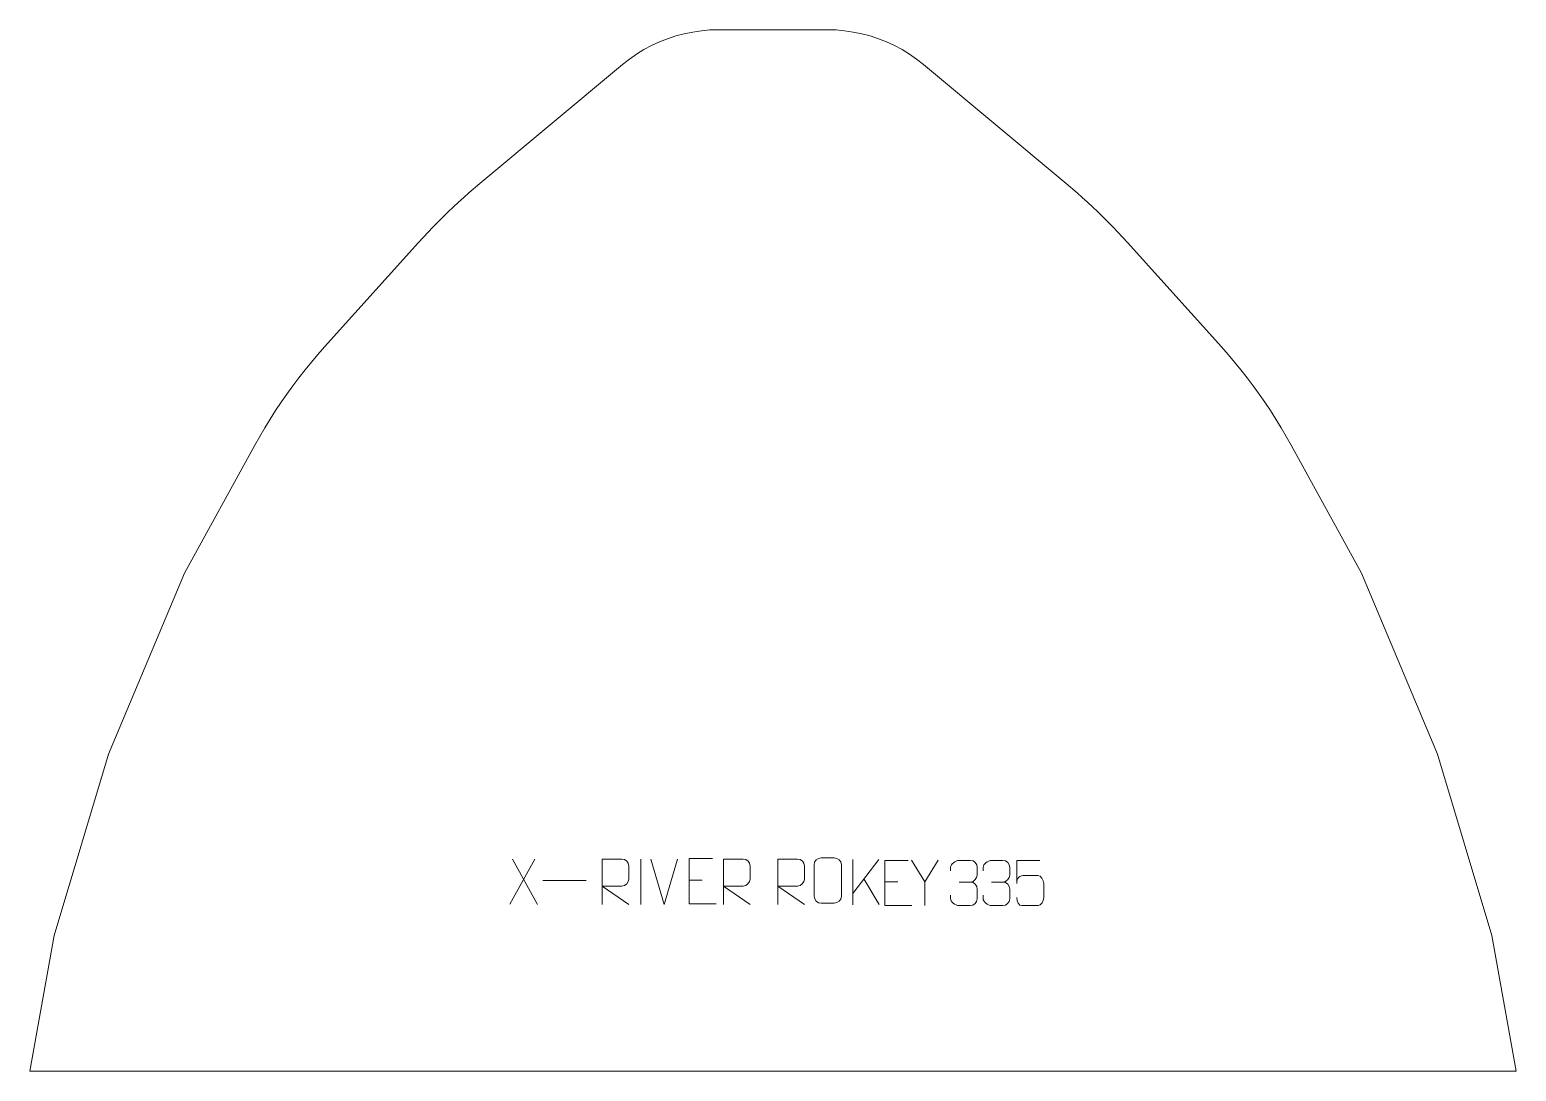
# Model space of a CAD drawing. Header units: millimetres. Extents: x -410 to 410, y 1002 to 1577.
import ezdxf

# ---------------------------------------------------------------- set-up
doc = ezdxf.new("R2010")
doc.units = ezdxf.units.MM
doc.header["$MEASUREMENT"] = 0
doc.layers.add('layer 1', color=7, linetype='Continuous')

msp = doc.modelspace()

# ---------------------------------------------------------------- linework, layer by layer
at = {"layer": 'layer 1', "color": 242, "lineweight": 9}
msp.add_open_spline([(-29.9989, 1577.499), (-29.9989, 1577.499), (29.9998, 1577.499), (29.9998, 1577.499), (29.9998, 1577.499), (29.9998, 1577.499), (34.7954, 1577.3595), (34.7954, 1577.3595), (34.7954, 1577.3595), (34.7954, 1577.3595), (39.5727, 1576.9435), (39.5727, 1576.9435), (39.5727, 1576.9435), (39.5727, 1576.9435), (44.3202, 1576.252), (44.3202, 1576.252), (44.3202, 1576.252), (44.3202, 1576.252), (49.0183, 1575.2873), (49.0183, 1575.2873), (49.0183, 1575.2873), (49.0183, 1575.2873), (53.6531, 1574.0509), (53.6531, 1574.0509), (53.6531, 1574.0509), (53.6531, 1574.0509), (58.2083, 1572.5487), (58.2083, 1572.5487), (58.2083, 1572.5487), (58.2083, 1572.5487), (62.6692, 1570.7874), (62.6692, 1570.7874), (62.6692, 1570.7874), (62.6692, 1570.7874), (67.0207, 1568.7692), (67.0207, 1568.7692), (67.0207, 1568.7692), (67.0207, 1568.7692), (71.2489, 1566.5022), (71.2489, 1566.5022), (71.2489, 1566.5022), (71.2489, 1566.5022), (75.3375, 1563.9962), (75.3375, 1563.9962), (75.3375, 1563.9962), (75.3375, 1563.9962), (79.2748, 1561.2562), (79.2748, 1561.2562), (79.2748, 1561.2562), (79.2748, 1561.2562), (83.047, 1558.293), (83.047, 1558.293), (83.047, 1558.293), (83.047, 1558.293), (161.974, 1492.5205), (161.974, 1492.5205), (161.974, 1492.5205), (161.974, 1492.5205), (167.9116, 1487.4506), (167.9116, 1487.4506), (167.9116, 1487.4506), (167.9116, 1487.4506), (170.8357, 1484.8621), (170.8357, 1484.8621), (170.8357, 1484.8621), (170.8357, 1484.8621), (173.727, 1482.2408), (173.727, 1482.2408), (173.727, 1482.2408), (173.727, 1482.2408), (176.5886, 1479.5833), (176.5886, 1479.5833), (176.5886, 1479.5833), (176.5886, 1479.5833), (179.4171, 1476.8931), (179.4171, 1476.8931), (179.4171, 1476.8931), (179.4171, 1476.8931), (182.214, 1474.1685), (182.214, 1474.1685), (182.214, 1474.1685), (182.214, 1474.1685), (184.9778, 1471.412), (184.9778, 1471.412), (184.9778, 1471.412), (184.9778, 1471.412), (187.7071, 1468.621), (187.7071, 1468.621), (187.7071, 1468.621), (187.7071, 1468.621), (190.405, 1465.7989), (190.405, 1465.7989), (190.405, 1465.7989), (190.405, 1465.7989), (195.6969, 1460.0579), (195.6969, 1460.0579), (195.6969, 1460.0579), (195.6969, 1460.0579), (247.6233, 1402.3623), (247.6233, 1402.3623), (247.6233, 1402.3623), (247.6233, 1402.3623), (251.2964, 1398.2001), (251.2964, 1398.2001), (251.2964, 1398.2001), (251.2964, 1398.2001), (254.89, 1393.9702), (254.89, 1393.9702), (254.89, 1393.9702), (254.89, 1393.9702), (258.4011, 1389.6714), (258.4011, 1389.6714), (258.4011, 1389.6714), (258.4011, 1389.6714), (261.8279, 1385.3067), (261.8279, 1385.3067), (261.8279, 1385.3067), (261.8279, 1385.3067), (265.1727, 1380.8773), (265.1727, 1380.8773), (265.1727, 1380.8773), (265.1727, 1380.8773), (268.4315, 1376.3834), (268.4315, 1376.3834), (268.4315, 1376.3834), (268.4315, 1376.3834), (271.6019, 1371.8281), (271.6019, 1371.8281), (271.6019, 1371.8281), (271.6019, 1371.8281), (274.6855, 1367.2142), (274.6855, 1367.2142), (274.6855, 1367.2142), (274.6855, 1367.2142), (277.6803, 1362.5403), (277.6803, 1362.5403), (277.6803, 1362.5403), (277.6803, 1362.5403), (280.5852, 1357.8123), (280.5852, 1357.8123), (280.5852, 1357.8123), (280.5852, 1357.8123), (283.3988, 1353.0274), (283.3988, 1353.0274), (283.3988, 1353.0274), (283.3988, 1353.0274), (286.1192, 1348.1897), (286.1192, 1348.1897), (286.1192, 1348.1897), (286.1192, 1348.1897), (325.0004, 1277.4988), (325.0004, 1277.4988), (325.0004, 1277.4988), (325.0004, 1277.4988), (366.9997, 1177.4994), (366.9997, 1177.4994), (366.9997, 1177.4994), (366.9997, 1177.4994), (396.9997, 1077.5), (396.9997, 1077.5), (396.9997, 1077.5), (396.9997, 1077.5), (410.4996, 1002.4995), (410.4996, 1002.4995), (410.4996, 1002.4995), (410.4996, 1002.4995), (-410.4999, 1002.4995), (-410.4999, 1002.4995), (-410.4999, 1002.4995), (-410.4999, 1002.4995), (-396.9987, 1077.5), (-396.9987, 1077.5), (-396.9987, 1077.5), (-396.9987, 1077.5), (-366.9987, 1177.4994), (-366.9987, 1177.4994), (-366.9987, 1177.4994), (-366.9987, 1177.4994), (-324.9994, 1277.4988), (-324.9994, 1277.4988), (-324.9994, 1277.4988), (-324.9994, 1277.4988), (-286.1195, 1348.1897), (-286.1195, 1348.1897), (-286.1195, 1348.1897), (-286.1195, 1348.1897), (-283.3978, 1353.0274), (-283.3978, 1353.0274), (-283.3978, 1353.0274), (-283.3978, 1353.0274), (-280.5843, 1357.8123), (-280.5843, 1357.8123), (-280.5843, 1357.8123), (-280.5843, 1357.8123), (-277.6793, 1362.5403), (-277.6793, 1362.5403), (-277.6793, 1362.5403), (-277.6793, 1362.5403), (-274.6846, 1367.2142), (-274.6846, 1367.2142), (-274.6846, 1367.2142), (-274.6846, 1367.2142), (-271.6009, 1371.8281), (-271.6009, 1371.8281), (-271.6009, 1371.8281), (-271.6009, 1371.8281), (-268.4306, 1376.3834), (-268.4306, 1376.3834), (-268.4306, 1376.3834), (-268.4306, 1376.3834), (-265.1717, 1380.8773), (-265.1717, 1380.8773), (-265.1717, 1380.8773), (-265.1717, 1380.8773), (-261.8286, 1385.3067), (-261.8286, 1385.3067), (-261.8286, 1385.3067), (-261.8286, 1385.3067), (-258.4001, 1389.6714), (-258.4001, 1389.6714), (-258.4001, 1389.6714), (-258.4001, 1389.6714), (-254.889, 1393.9702), (-254.889, 1393.9702), (-254.889, 1393.9702), (-254.889, 1393.9702), (-251.2971, 1398.2001), (-251.2971, 1398.2001), (-251.2971, 1398.2001), (-251.2971, 1398.2001), (-247.624, 1402.3623), (-247.624, 1402.3623), (-247.624, 1402.3623), (-247.624, 1402.3623), (-195.6959, 1460.0579), (-195.6959, 1460.0579), (-195.6959, 1460.0579), (-195.6959, 1460.0579), (-190.4053, 1465.7989), (-190.4053, 1465.7989), (-190.4053, 1465.7989), (-190.4053, 1465.7989), (-187.7074, 1468.621), (-187.7074, 1468.621), (-187.7074, 1468.621), (-187.7074, 1468.621), (-184.9768, 1471.412), (-184.9768, 1471.412), (-184.9768, 1471.412), (-184.9768, 1471.412), (-182.213, 1474.1685), (-182.213, 1474.1685), (-182.213, 1474.1685), (-182.213, 1474.1685), (-179.4161, 1476.8931), (-179.4161, 1476.8931), (-179.4161, 1476.8931), (-179.4161, 1476.8931), (-176.5877, 1479.5833), (-176.5877, 1479.5833), (-176.5877, 1479.5833), (-176.5877, 1479.5833), (-173.7278, 1482.2408), (-173.7278, 1482.2408), (-173.7278, 1482.2408), (-173.7278, 1482.2408), (-170.8347, 1484.8621), (-170.8347, 1484.8621), (-170.8347, 1484.8621), (-170.8347, 1484.8621), (-167.9119, 1487.4506), (-167.9119, 1487.4506), (-167.9119, 1487.4506), (-167.9119, 1487.4506), (-161.973, 1492.5205), (-161.973, 1492.5205), (-161.973, 1492.5205), (-161.973, 1492.5205), (-83.046, 1558.293), (-83.046, 1558.293), (-83.046, 1558.293), (-83.046, 1558.293), (-79.2738, 1561.2562), (-79.2738, 1561.2562), (-79.2738, 1561.2562), (-79.2738, 1561.2562), (-75.3365, 1563.9962), (-75.3365, 1563.9962), (-75.3365, 1563.9962), (-75.3365, 1563.9962), (-71.2479, 1566.5022), (-71.2479, 1566.5022), (-71.2479, 1566.5022), (-71.2479, 1566.5022), (-67.0197, 1568.7692), (-67.0197, 1568.7692), (-67.0197, 1568.7692), (-67.0197, 1568.7692), (-62.6682, 1570.7874), (-62.6682, 1570.7874), (-62.6682, 1570.7874), (-62.6682, 1570.7874), (-58.2074, 1572.5487), (-58.2074, 1572.5487), (-58.2074, 1572.5487), (-58.2074, 1572.5487), (-53.6521, 1574.0509), (-53.6521, 1574.0509), (-53.6521, 1574.0509), (-53.6521, 1574.0509), (-49.0173, 1575.2873), (-49.0173, 1575.2873), (-49.0173, 1575.2873), (-49.0173, 1575.2873), (-44.3192, 1576.252), (-44.3192, 1576.252), (-44.3192, 1576.252), (-44.3192, 1576.252), (-39.5734, 1576.9435), (-39.5734, 1576.9435), (-39.5734, 1576.9435), (-39.5734, 1576.9435), (-34.7944, 1577.3595), (-34.7944, 1577.3595), (-34.7944, 1577.3595), (-34.7944, 1577.3595), (-29.9989, 1577.499), (-29.9989, 1577.499)], degree=3, knots=[0, 0, 0, 0, 0.01204819, 0.01204819, 0.01204819, 0.01204819, 0.02409639, 0.02409639, 0.02409639, 0.02409639, 0.03614458, 0.03614458, 0.03614458, 0.03614458, 0.04819277, 0.04819277, 0.04819277, 0.04819277, 0.06024096, 0.06024096, 0.06024096, 0.06024096, 0.07228916, 0.07228916, 0.07228916, 0.07228916, 0.08433735, 0.08433735, 0.08433735, 0.08433735, 0.09638554, 0.09638554, 0.09638554, 0.09638554, 0.10843373, 0.10843373, 0.10843373, 0.10843373, 0.12048193, 0.12048193, 0.12048193, 0.12048193, 0.13253012, 0.13253012, 0.13253012, 0.13253012, 0.14457831, 0.14457831, 0.14457831, 0.14457831, 0.15662651, 0.15662651, 0.15662651, 0.15662651, 0.1686747, 0.1686747, 0.1686747, 0.1686747, 0.18072289, 0.18072289, 0.18072289, 0.18072289, 0.19277108, 0.19277108, 0.19277108, 0.19277108, 0.20481928, 0.20481928, 0.20481928, 0.20481928, 0.21686747, 0.21686747, 0.21686747, 0.21686747, 0.22891566, 0.22891566, 0.22891566, 0.22891566, 0.24096386, 0.24096386, 0.24096386, 0.24096386, 0.25301205, 0.25301205, 0.25301205, 0.25301205, 0.26506024, 0.26506024, 0.26506024, 0.26506024, 0.27710843, 0.27710843, 0.27710843, 0.27710843, 0.28915663, 0.28915663, 0.28915663, 0.28915663, 0.30120482, 0.30120482, 0.30120482, 0.30120482, 0.31325301, 0.31325301, 0.31325301, 0.31325301, 0.3253012, 0.3253012, 0.3253012, 0.3253012, 0.3373494, 0.3373494, 0.3373494, 0.3373494, 0.34939759, 0.34939759, 0.34939759, 0.34939759, 0.36144578, 0.36144578, 0.36144578, 0.36144578, 0.37349398, 0.37349398, 0.37349398, 0.37349398, 0.38554217, 0.38554217, 0.38554217, 0.38554217, 0.39759036, 0.39759036, 0.39759036, 0.39759036, 0.40963855, 0.40963855, 0.40963855, 0.40963855, 0.42168675, 0.42168675, 0.42168675, 0.42168675, 0.43373494, 0.43373494, 0.43373494, 0.43373494, 0.44578313, 0.44578313, 0.44578313, 0.44578313, 0.45783133, 0.45783133, 0.45783133, 0.45783133, 0.46987952, 0.46987952, 0.46987952, 0.46987952, 0.48192771, 0.48192771, 0.48192771, 0.48192771, 0.4939759, 0.4939759, 0.4939759, 0.4939759, 0.5060241, 0.5060241, 0.5060241, 0.5060241, 0.51807229, 0.51807229, 0.51807229, 0.51807229, 0.53012048, 0.53012048, 0.53012048, 0.53012048, 0.54216867, 0.54216867, 0.54216867, 0.54216867, 0.55421687, 0.55421687, 0.55421687, 0.55421687, 0.56626506, 0.56626506, 0.56626506, 0.56626506, 0.57831325, 0.57831325, 0.57831325, 0.57831325, 0.59036145, 0.59036145, 0.59036145, 0.59036145, 0.60240964, 0.60240964, 0.60240964, 0.60240964, 0.61445783, 0.61445783, 0.61445783, 0.61445783, 0.62650602, 0.62650602, 0.62650602, 0.62650602, 0.63855422, 0.63855422, 0.63855422, 0.63855422, 0.65060241, 0.65060241, 0.65060241, 0.65060241, 0.6626506, 0.6626506, 0.6626506, 0.6626506, 0.6746988, 0.6746988, 0.6746988, 0.6746988, 0.68674699, 0.68674699, 0.68674699, 0.68674699, 0.69879518, 0.69879518, 0.69879518, 0.69879518, 0.71084337, 0.71084337, 0.71084337, 0.71084337, 0.72289157, 0.72289157, 0.72289157, 0.72289157, 0.73493976, 0.73493976, 0.73493976, 0.73493976, 0.74698795, 0.74698795, 0.74698795, 0.74698795, 0.75903614, 0.75903614, 0.75903614, 0.75903614, 0.77108434, 0.77108434, 0.77108434, 0.77108434, 0.78313253, 0.78313253, 0.78313253, 0.78313253, 0.79518072, 0.79518072, 0.79518072, 0.79518072, 0.80722892, 0.80722892, 0.80722892, 0.80722892, 0.81927711, 0.81927711, 0.81927711, 0.81927711, 0.8313253, 0.8313253, 0.8313253, 0.8313253, 0.84337349, 0.84337349, 0.84337349, 0.84337349, 0.85542169, 0.85542169, 0.85542169, 0.85542169, 0.86746988, 0.86746988, 0.86746988, 0.86746988, 0.87951807, 0.87951807, 0.87951807, 0.87951807, 0.89156627, 0.89156627, 0.89156627, 0.89156627, 0.90361446, 0.90361446, 0.90361446, 0.90361446, 0.91566265, 0.91566265, 0.91566265, 0.91566265, 0.92771084, 0.92771084, 0.92771084, 0.92771084, 0.93975904, 0.93975904, 0.93975904, 0.93975904, 0.95180723, 0.95180723, 0.95180723, 0.95180723, 0.96385542, 0.96385542, 0.96385542, 0.96385542, 0.97590361, 0.97590361, 0.97590361, 0.97590361, 1, 1, 1, 1], dxfattribs=at)
at = {"layer": 'layer 1', "color": 250, "lineweight": 9}
for points in [[(-131.5697, 1119.6073), (-131.5697, 1119.6073), (-145.3103, 1094.7115), (-145.3103, 1094.7115)], [(-143.8557, 1119.6073), (-143.8557, 1119.6073), (-130.1151, 1094.6538), (-130.1151, 1094.6538)], [(-72.9853, 1119.6176), (-72.9853, 1119.6176), (-72.9853, 1094.6435), (-72.9853, 1094.6435)], [(-60.1088, 1094.5763), (-60.1088, 1094.5763), (-67.4306, 1119.5299), (-67.4306, 1119.5299)], [(-52.7869, 1119.5299), (-52.7869, 1119.5299), (-60.1087, 1094.5763), (-60.1087, 1094.5763)], [(44.0142, 1119.3411), (44.0142, 1119.3411), (44.0142, 1094.3875), (44.0142, 1094.3875)], [(58.3904, 1119.3411), (58.3904, 1119.3411), (44.0142, 1100.7014), (44.0142, 1100.7014)], [(83.8247, 1107.0531), (83.8247, 1107.0531), (76.5038, 1118.9518), (76.5038, 1118.9518)], [(58.7157, 1094.4833), (58.7157, 1094.4833), (50.2452, 1108.7969), (50.2452, 1108.7969)], [(-127.1311, 1107.7587), (-127.1311, 1107.7587), (-103.1531, 1107.7587), (-103.1531, 1107.7587)], [(-46.2768, 1108.0531), (-46.2768, 1108.0531), (-39.1087, 1108.0531), (-39.1087, 1108.0531)], [(61.8399, 1107.0531), (61.8399, 1107.0531), (69.008, 1107.0531), (69.008, 1107.0531)], [(102.7669, 1106.9592), (102.7669, 1106.9592), (108.9633, 1106.9592), (108.9633, 1106.9592)], [(120.7669, 1106.9592), (120.7669, 1106.9592), (126.9633, 1106.9592), (126.9633, 1106.9592)]]:
    msp.add_open_spline(points, degree=3, dxfattribs=at)
for points, knots in [([(-94.3174, 1094.6538), (-94.3174, 1094.6538), (-94.3174, 1119.6073), (-94.3174, 1119.6073), (-94.3174, 1119.6073), (-90.7226, 1119.6073), (-87.1271, 1119.6073), (-83.5319, 1119.6073), (-83.5319, 1119.6073), (-81.2066, 1119.5696), (-79.6493, 1118.0796), (-79.6534, 1115.7132), (-79.6534, 1115.7132), (-79.6538, 1113.6777), (-79.6538, 1110.6183), (-79.6534, 1108.5823), (-79.6534, 1108.5823), (-79.6599, 1106.7068), (-81.4722, 1104.765), (-83.4817, 1104.7459), (-83.4817, 1104.7459), (-83.4817, 1104.7459), (-94.3174, 1104.7459), (-94.3174, 1104.7459), (-94.3174, 1104.7459), (-94.3174, 1104.7459), (-79.6627, 1094.6538), (-79.6627, 1094.6538)], [0, 0, 0, 0, 0.125, 0.125, 0.125, 0.125, 0.25, 0.25, 0.25, 0.25, 0.375, 0.375, 0.375, 0.375, 0.5, 0.5, 0.5, 0.5, 0.625, 0.625, 0.625, 0.625, 0.75, 0.75, 0.75, 0.75, 1, 1, 1, 1]), ([(-33.4029, 1119.9328), (-33.4029, 1119.9328), (-46.2768, 1119.9328), (-46.2768, 1119.9328), (-46.2768, 1119.9328), (-46.2768, 1119.9328), (-46.2768, 1094.9792), (-46.2768, 1094.9792), (-46.2768, 1094.9792), (-46.2768, 1094.9792), (-31.411, 1094.9792), (-31.411, 1094.9792)], [0, 0, 0, 0, 0.25, 0.25, 0.25, 0.25, 0.5, 0.5, 0.5, 0.5, 1, 1, 1, 1]), ([(-27.3174, 1094.6538), (-27.3174, 1094.6538), (-27.3174, 1119.6073), (-27.3174, 1119.6073), (-27.3174, 1119.6073), (-23.7226, 1119.6073), (-20.1271, 1119.6073), (-16.5319, 1119.6073), (-16.5319, 1119.6073), (-14.2066, 1119.5696), (-12.6493, 1118.0796), (-12.6534, 1115.7132), (-12.6534, 1115.7132), (-12.6538, 1113.6777), (-12.6538, 1110.6183), (-12.6534, 1108.5823), (-12.6534, 1108.5823), (-12.6599, 1106.7068), (-14.4722, 1104.765), (-16.4817, 1104.7459), (-16.4817, 1104.7459), (-16.4817, 1104.7459), (-27.3174, 1104.7459), (-27.3174, 1104.7459), (-27.3174, 1104.7459), (-27.3174, 1104.7459), (-12.6627, 1094.6538), (-12.6627, 1094.6538)], [0, 0, 0, 0, 0.125, 0.125, 0.125, 0.125, 0.25, 0.25, 0.25, 0.25, 0.375, 0.375, 0.375, 0.375, 0.5, 0.5, 0.5, 0.5, 0.625, 0.625, 0.625, 0.625, 0.75, 0.75, 0.75, 0.75, 1, 1, 1, 1]), ([(2.6826, 1094.6538), (2.6826, 1094.6538), (2.6826, 1119.6073), (2.6826, 1119.6073), (2.6826, 1119.6073), (6.2774, 1119.6073), (9.8729, 1119.6073), (13.4681, 1119.6073), (13.4681, 1119.6073), (15.7934, 1119.5696), (17.3507, 1118.0796), (17.3466, 1115.7132), (17.3466, 1115.7132), (17.3462, 1113.6777), (17.3462, 1110.6183), (17.3466, 1108.5823), (17.3466, 1108.5823), (17.3401, 1106.7068), (15.5278, 1104.765), (13.5183, 1104.7459), (13.5183, 1104.7459), (13.5183, 1104.7459), (2.6826, 1104.7459), (2.6826, 1104.7459), (2.6826, 1104.7459), (2.6826, 1104.7459), (17.3373, 1094.6538), (17.3373, 1094.6538)], [0, 0, 0, 0, 0.125, 0.125, 0.125, 0.125, 0.25, 0.25, 0.25, 0.25, 0.375, 0.375, 0.375, 0.375, 0.5, 0.5, 0.5, 0.5, 0.625, 0.625, 0.625, 0.625, 0.75, 0.75, 0.75, 0.75, 1, 1, 1, 1]), ([(26.6645, 1120.2962), (29.0306, 1120.2962), (31.3971, 1120.2962), (33.7636, 1120.2962), (33.7636, 1120.2962), (35.7441, 1120.3318), (37.7701, 1118.8375), (37.7972, 1116.3954), (37.7972, 1116.3954), (37.7968, 1110.638), (37.7968, 1104.8802), (37.7972, 1099.122), (37.7972, 1099.122), (37.6551, 1096.7944), (35.9487, 1095.3121), (33.7636, 1095.3013), (33.7636, 1095.3013), (31.3912, 1095.3017), (29.0188, 1095.3017), (26.6468, 1095.3013), (26.6468, 1095.3013), (24.6883, 1095.1957), (22.6819, 1097.0836), (22.6933, 1099.1046), (22.6933, 1099.1046), (22.6937, 1104.8852), (22.6937, 1110.6655), (22.6933, 1116.4453), (22.6933, 1116.4453), (22.6976, 1118.5873), (24.4747, 1120.3098), (26.6645, 1120.2962)], [0, 0, 0, 0, 0.11111111, 0.11111111, 0.11111111, 0.11111111, 0.22222222, 0.22222222, 0.22222222, 0.22222222, 0.33333333, 0.33333333, 0.33333333, 0.33333333, 0.44444444, 0.44444444, 0.44444444, 0.44444444, 0.55555556, 0.55555556, 0.55555556, 0.55555556, 0.66666667, 0.66666667, 0.66666667, 0.66666667, 0.77777778, 0.77777778, 0.77777778, 0.77777778, 1, 1, 1, 1]), ([(74.7138, 1118.9328), (74.7138, 1118.9328), (61.8399, 1118.9328), (61.8399, 1118.9328), (61.8399, 1118.9328), (61.8399, 1118.9328), (61.8399, 1093.9792), (61.8399, 1093.9792), (61.8399, 1093.9792), (61.8399, 1093.9792), (76.7057, 1093.9792), (76.7057, 1093.9792)], [0, 0, 0, 0, 0.25, 0.25, 0.25, 0.25, 0.5, 0.5, 0.5, 0.5, 1, 1, 1, 1]), ([(91.1471, 1118.9518), (91.1471, 1118.9518), (83.8247, 1107.0531), (83.8247, 1107.0531), (83.8247, 1107.0531), (83.8247, 1107.0531), (83.8254, 1093.9982), (83.8254, 1093.9982)], [0, 0, 0, 0, 0.33333333, 0.33333333, 0.33333333, 0.33333333, 1, 1, 1, 1]), ([(98.0572, 1113.2044), (98.0572, 1113.2044), (98.0572, 1115.0616), (98.0572, 1115.0616), (98.0572, 1115.0616), (98.0429, 1116.8035), (100.7074, 1118.9216), (102.7665, 1118.8989), (102.7665, 1118.8989), (104.8306, 1118.8989), (106.8946, 1118.8989), (108.9583, 1118.8989), (108.9583, 1118.8989), (111.1528, 1118.9077), (112.7511, 1117.0609), (112.7955, 1115.1488), (112.7955, 1115.1488), (112.7951, 1113.7137), (112.7951, 1112.2786), (112.7955, 1110.8431), (112.7955, 1110.8431), (112.7469, 1109.1896), (111.1443, 1106.9596), (108.946, 1106.9696), (108.946, 1106.9696), (111.1497, 1106.9584), (112.7577, 1105.1552), (112.8117, 1103.0957), (112.8117, 1103.0957), (112.8113, 1101.311), (112.8113, 1099.5263), (112.8117, 1097.7412), (112.8117, 1097.7412), (112.8218, 1095.6798), (110.7669, 1093.9167), (108.946, 1093.9248), (108.946, 1093.9248), (106.8807, 1093.9251), (104.8155, 1093.9251), (102.7499, 1093.9248), (102.7499, 1093.9248), (100.5813, 1093.9363), (98.0503, 1096.3365), (98.0317, 1097.7983), (98.0317, 1097.7983), (98.0317, 1097.7983), (98.0317, 1099.7069), (98.0317, 1099.7069)], [0, 0, 0, 0, 0.07692308, 0.07692308, 0.07692308, 0.07692308, 0.15384615, 0.15384615, 0.15384615, 0.15384615, 0.23076923, 0.23076923, 0.23076923, 0.23076923, 0.30769231, 0.30769231, 0.30769231, 0.30769231, 0.38461538, 0.38461538, 0.38461538, 0.38461538, 0.46153846, 0.46153846, 0.46153846, 0.46153846, 0.53846154, 0.53846154, 0.53846154, 0.53846154, 0.61538462, 0.61538462, 0.61538462, 0.61538462, 0.69230769, 0.69230769, 0.69230769, 0.69230769, 0.76923077, 0.76923077, 0.76923077, 0.76923077, 0.84615385, 0.84615385, 0.84615385, 0.84615385, 1, 1, 1, 1]), ([(116.0572, 1113.2044), (116.0572, 1113.2044), (116.0572, 1115.0616), (116.0572, 1115.0616), (116.0572, 1115.0616), (116.0429, 1116.8035), (118.7074, 1118.9216), (120.7665, 1118.8989), (120.7665, 1118.8989), (122.8306, 1118.8989), (124.8946, 1118.8989), (126.9583, 1118.8989), (126.9583, 1118.8989), (129.1528, 1118.9077), (130.7511, 1117.0609), (130.7955, 1115.1488), (130.7955, 1115.1488), (130.7951, 1113.7137), (130.7951, 1112.2786), (130.7955, 1110.8431), (130.7955, 1110.8431), (130.7469, 1109.1896), (129.1443, 1106.9596), (126.946, 1106.9696), (126.946, 1106.9696), (129.1497, 1106.9584), (130.7577, 1105.1552), (130.8117, 1103.0957), (130.8117, 1103.0957), (130.8113, 1101.311), (130.8113, 1099.5263), (130.8117, 1097.7412), (130.8117, 1097.7412), (130.8218, 1095.6798), (128.7669, 1093.9167), (126.946, 1093.9248), (126.946, 1093.9248), (124.8807, 1093.9251), (122.8155, 1093.9251), (120.7499, 1093.9248), (120.7499, 1093.9248), (118.5813, 1093.9363), (116.0503, 1096.3365), (116.0317, 1097.7983), (116.0317, 1097.7983), (116.0317, 1097.7983), (116.0317, 1099.7069), (116.0317, 1099.7069)], [0, 0, 0, 0, 0.07692308, 0.07692308, 0.07692308, 0.07692308, 0.15384615, 0.15384615, 0.15384615, 0.15384615, 0.23076923, 0.23076923, 0.23076923, 0.23076923, 0.30769231, 0.30769231, 0.30769231, 0.30769231, 0.38461538, 0.38461538, 0.38461538, 0.38461538, 0.46153846, 0.46153846, 0.46153846, 0.46153846, 0.53846154, 0.53846154, 0.53846154, 0.53846154, 0.61538462, 0.61538462, 0.61538462, 0.61538462, 0.69230769, 0.69230769, 0.69230769, 0.69230769, 0.76923077, 0.76923077, 0.76923077, 0.76923077, 0.84615385, 0.84615385, 0.84615385, 0.84615385, 1, 1, 1, 1]), ([(147.4438, 1118.8308), (147.4438, 1118.8308), (134.5921, 1118.8308), (134.5921, 1118.8308), (134.5921, 1118.8308), (134.5924, 1114.6002), (134.5924, 1110.3693), (134.5921, 1106.1381), (134.5921, 1106.1381), (134.5918, 1109.4482), (136.2228, 1110.52), (139.0348, 1110.5805), (139.0348, 1110.5805), (141.4744, 1110.5808), (143.9139, 1110.5808), (146.3531, 1110.5805), (146.3531, 1110.5805), (148.0029, 1110.5873), (149.4778, 1108.2068), (149.5063, 1106.1381), (149.5063, 1106.1381), (149.506, 1103.5508), (149.506, 1100.9632), (149.5063, 1098.3755), (149.5063, 1098.3755), (149.5525, 1096.4161), (148.0531, 1093.9798), (146.4272, 1093.9213), (146.4272, 1093.9213), (144.4707, 1093.9216), (139.5757, 1093.9216), (137.6187, 1093.9213), (137.6187, 1093.9213), (135.7732, 1093.9125), (134.6661, 1095.8773), (134.6453, 1098.4284)], [0, 0, 0, 0, 0.1, 0.1, 0.1, 0.1, 0.2, 0.2, 0.2, 0.2, 0.3, 0.3, 0.3, 0.3, 0.4, 0.4, 0.4, 0.4, 0.5, 0.5, 0.5, 0.5, 0.6, 0.6, 0.6, 0.6, 0.7, 0.7, 0.7, 0.7, 0.8, 0.8, 0.8, 0.8, 1, 1, 1, 1])]:
    msp.add_open_spline(points, degree=3, knots=knots, dxfattribs=at)

doc.saveas('drawing.dxf')
